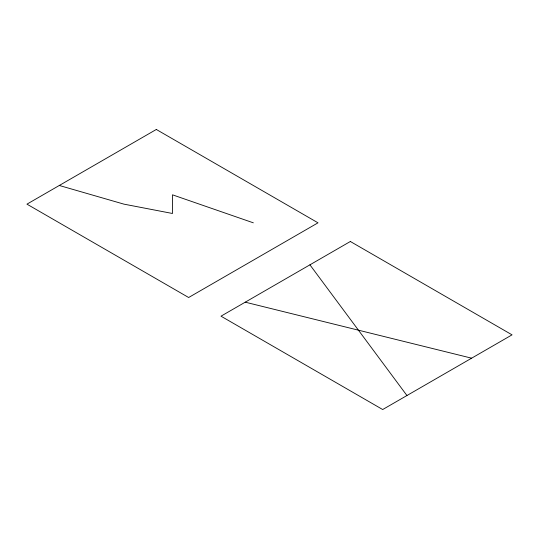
<?xml version="1.0" encoding="UTF-8"?>
<svg xmlns="http://www.w3.org/2000/svg" width="539" height="539" viewBox="0 0 539 539"><rect width="100%" height="100%" fill="white"/><g stroke="black" fill="none" stroke-linecap="round" stroke-linejoin="round"><path stroke-width="0.81" d="M245.245 302.177L471.625 358.186M59.29 185.477L123.97 204.153L172.48 213.484L172.48 194.815L253.33 222.823M309.925 264.831L406.945 395.532M156.31 129.468L26.95 204.153L188.65 297.508L318.01 222.823L156.31 129.468M350.35 241.492L220.99 316.177L382.69 409.532L512.05 334.847L350.35 241.492"/></g></svg>
